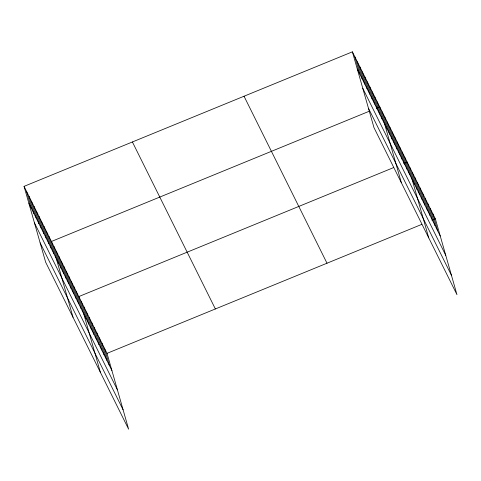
<?xml version="1.0" encoding="UTF-8"?>
<svg xmlns="http://www.w3.org/2000/svg" width="481" height="481" viewBox="0 0 481 481"><rect width="100%" height="100%" fill="white"/><g stroke="black" fill="none" stroke-linecap="round" stroke-linejoin="round"><path stroke-width="0.72" d="M24.05 186.363L107.016 353.355L128.613 429.166L45.647 262.181L24.05 186.363L352.387 51.834L435.353 218.819L456.95 294.637L373.984 127.645L352.387 51.834M369.612 111.099L51.431 241.474L73.022 317.286M376.382 108.327L379.768 106.938L401.364 182.75M393.602 167.592L78.806 296.579L100.403 372.39M403.757 163.432L407.148 162.043L428.739 237.861M107.016 353.355L421.807 224.368M431.968 220.208L435.353 218.819M357.281 68.993L440.241 235.985M362.794 88.348L445.755 255.339M368.47 108.291L451.437 275.282M244.035 96.23L327.002 263.215M132.401 141.967L215.368 308.958M28.938 203.529L111.905 370.52M34.452 222.883L117.418 389.875M40.133 242.827L123.1 409.812M432.792 213.66L437.68 230.82M430.224 208.495L435.113 225.661M427.663 203.337L432.551 220.502M425.096 198.178L429.984 215.338M422.534 193.013L427.423 210.179M419.967 187.855L424.855 205.014M417.406 182.69L422.294 199.855M414.838 177.531L419.727 194.691M412.277 172.366L417.165 189.532M409.71 167.208L414.598 184.367M404.659 157.034L409.547 174.2M402.17 152.026L407.058 169.186M399.681 147.018L404.569 164.177M397.192 142.003L402.08 159.169M394.703 136.995L399.591 154.16M392.213 131.986L397.102 149.152M389.724 126.978L394.612 144.138M387.235 121.97L392.123 139.129M384.746 116.955L389.634 134.121M382.257 111.947L387.145 129.112M377.278 101.93L382.167 119.09M374.789 96.921L379.677 114.081M372.3 91.907L377.188 109.073M369.811 86.899L374.699 104.064M367.322 81.89L372.21 99.05M364.832 76.882L369.721 94.042M362.343 71.867L367.231 89.033M359.854 66.859L364.742 84.025M357.365 61.851L362.259 79.016M354.876 56.842L359.77 74.002M104.449 348.196L109.337 365.356M101.888 343.031L106.776 360.197M99.32 337.872L104.209 355.032M96.759 332.708L101.647 349.873M94.192 327.549L99.08 344.709M91.63 322.384L96.519 339.55M89.063 317.226L93.951 334.385M86.502 312.061L91.39 329.226M83.934 306.902L88.823 324.062M81.373 301.737L86.261 318.903M76.317 291.57L81.205 308.73M73.827 286.562L78.716 303.721M71.338 281.547L76.226 298.713M68.849 276.539L73.737 293.705M66.36 271.531L71.248 288.69M63.871 266.522L68.759 283.682M61.382 261.508L66.276 278.673M58.892 256.499L63.787 273.665M56.403 251.491L61.297 268.657M53.92 246.482L58.808 263.642M48.942 236.46L53.83 253.625M46.453 231.451L51.341 248.617M43.963 226.443L48.852 243.608M41.474 221.434L46.362 238.594M38.985 216.426L43.873 233.586M36.496 211.412L41.384 228.577M34.007 206.403L38.895 223.569M31.518 201.395L36.406 218.554M29.028 196.386L33.917 213.546M26.539 191.378L31.427 208.538"/></g></svg>
